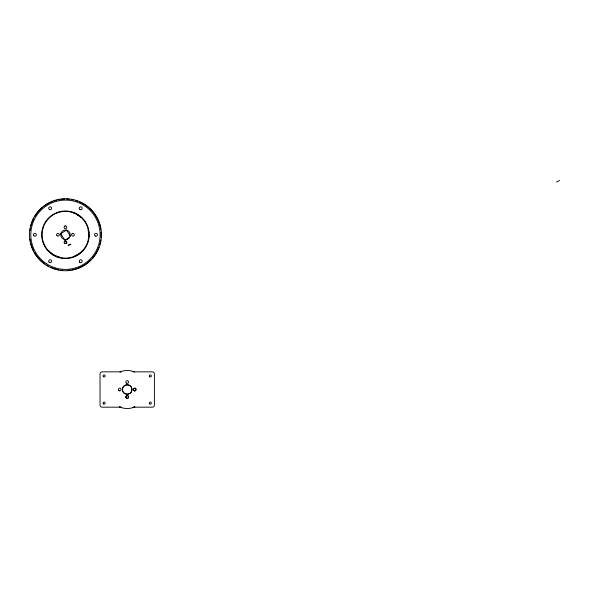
<?xml version="1.0" encoding="UTF-8"?>
<svg xmlns="http://www.w3.org/2000/svg" width="589" height="589" viewBox="0 0 589 589"><rect width="100%" height="100%" fill="white"/><g stroke="black" fill="none" stroke-linecap="round" stroke-linejoin="round"><path stroke-width="0.88" d="M88.703 236.771L88.203 229.386M88.335 239.554L88.784 236.167M79.294 253.594L81.886 251.378M68.442 238.442L69.075 237.838L66.638 239.355M68.331 238.516L68.56 238.354A4.756 4.756 0 0 0 67.477 230.446A4.756 4.756 0 0 0 60.704 234.672A4.756 4.756 0 0 0 67.33 239.127L68.331 238.516L67.448 239.053M79.294 253.594L73.279 256.782M556.509 181.986L559.55 180.47M72.219 233.597L72.543 233.45A1.362 1.362 0 0 1 74.251 235.063A1.362 1.362 0 0 1 71.998 235.74A1.362 1.362 0 0 1 72.543 233.45M120.215 371.85L121.327 371.423M133.085 407.603L134.947 406.889A19.025 19.025 0 0 1 119.471 406.889L121.327 407.603M64.842 226.066A1.362 1.362 0 0 1 66.815 227.347A1.362 1.362 0 0 1 64.716 228.422A1.362 1.362 0 0 1 64.842 226.066L65.173 225.948M121.268 371.85L102.074 371.85A2.039 2.039 0 0 0 100.034 373.89L100.034 405.136A2.039 2.039 0 0 0 102.074 407.176L121.268 407.176M133.151 371.85L152.345 371.85A2.039 2.039 0 0 1 154.384 373.89L154.384 405.136A2.039 2.039 0 0 1 152.345 407.176L133.151 407.176M56.581 256.377L59.828 257.437L53.533 254.853L48.246 250.568L49.483 251.739M133.085 371.423L134.204 371.85M72.727 212.541L75.893 213.836L81.459 217.716M76.828 214.396L77.866 215.014M70.43 236.233L66.542 230.056L60.733 233.708L66.881 243.493M88.63 232.059L88.74 232.758M101.043 232.213A35.664 35.664 0 0 1 101.043 237.249M100.734 240.076A35.664 35.664 0 0 1 100.491 241.475M100.196 242.867A35.664 35.664 0 0 1 99.799 244.413M98.9 247.174A35.664 35.664 0 0 1 95.897 253.358M95.521 253.962A35.664 35.664 0 0 1 94.733 255.14M94.321 255.722A35.664 35.664 0 0 1 92.09 258.49M90.758 259.904A35.664 35.664 0 0 1 82.04 266.338M81.392 266.67A35.664 35.664 0 0 1 80.082 267.296M79.419 267.583A35.664 35.664 0 0 1 78.072 268.12M77.498 268.334A35.664 35.664 0 0 1 74.619 269.232M73.919 269.409A35.664 35.664 0 0 1 72.013 269.821M70.606 270.049A35.664 35.664 0 0 1 67.779 270.351M62.802 270.329A35.664 35.664 0 0 1 60.682 270.101M58.812 269.799A35.664 35.664 0 0 1 57.185 269.453M56.492 269.276A35.664 35.664 0 0 1 55.123 268.893M54.593 268.724A35.664 35.664 0 0 1 53.098 268.216M52.546 268.002A35.664 35.664 0 0 1 50.477 267.119M48.592 266.184A35.664 35.664 0 0 1 47.326 265.47M44.933 263.924A35.664 35.664 0 0 1 43.726 263.033M43.225 262.642A35.664 35.664 0 0 1 37.092 256.37M36.82 256.009A35.664 35.664 0 0 1 34.677 252.755M33.809 251.186A35.664 35.664 0 0 1 32.881 249.265M32.712 248.875A35.664 35.664 0 0 1 30.819 243.213M30.37 241.129A35.664 35.664 0 0 1 30.054 239.016M30.054 230.498A35.664 35.664 0 0 1 30.37 228.392M30.819 226.301A35.664 35.664 0 0 1 33.809 218.328M34.847 216.465A35.664 35.664 0 0 1 42.68 207.321M43.792 206.437A35.664 35.664 0 0 1 47.937 203.698M48.563 203.352A35.664 35.664 0 0 1 52.436 201.556M53.886 201.026A35.664 35.664 0 0 1 56.492 200.238M58.075 199.87A35.664 35.664 0 0 1 59.504 199.597M60.932 199.384A35.664 35.664 0 0 1 64.547 199.104M66.726 199.111A35.664 35.664 0 0 1 69.193 199.288M71.306 199.575A35.664 35.664 0 0 1 73.404 199.988M75.996 200.68A35.664 35.664 0 0 1 77.498 201.18M79.397 201.924A35.664 35.664 0 0 1 81.422 202.859M82.018 203.168A35.664 35.664 0 0 1 84.529 204.619M85.118 204.994A35.664 35.664 0 0 1 86.333 205.833M86.863 206.224A35.664 35.664 0 0 1 95.521 215.559M95.698 215.832A35.664 35.664 0 0 1 98.466 221.236M98.731 221.891A35.664 35.664 0 0 1 99.217 223.231M99.372 223.695A35.664 35.664 0 0 1 100.196 226.647M100.469 227.899A35.664 35.664 0 0 1 100.734 229.445M120.082 371.873A19.025 19.025 0 0 1 134.336 371.873M122.468 389.734C122.446 395.867 132.54 395.396 131.943 389.292C131.973 383.152 121.879 383.623 122.468 389.734M125.855 397.023C129.227 402.184 129.065 391.7 125.855 397.023M133.386 389.108C135.006 395.079 138.098 385.103 133.386 389.108M126.532 395.808L126.502 395.83A1.362 1.362 0 0 0 126.532 398.164A1.362 1.362 0 0 0 128.564 396.986A1.362 1.362 0 0 0 126.532 395.808M70.709 244.244L68.258 245.252L70.709 244.244M53.776 255A23.369 23.369 0 0 0 88.829 234.761A23.369 23.369 0 0 0 53.776 214.521A23.369 23.369 0 0 0 53.776 255M57.023 235.71A1.362 1.362 0 0 0 59.298 235.107A1.362 1.362 0 0 0 57.634 233.443A1.362 1.362 0 0 0 57.023 235.71M64.495 243.183A1.362 1.362 0 0 0 66.771 242.58A1.362 1.362 0 0 0 65.107 240.916A1.362 1.362 0 0 0 64.495 243.183M52.958 254.985A23.781 23.781 0 0 0 89.226 235.467A23.781 23.781 0 0 0 54.188 213.822A23.781 23.781 0 0 0 52.958 254.985M33.853 235.784A1.458 1.458 0 0 0 36.297 235.129A1.458 1.458 0 0 0 34.508 233.34A1.458 1.458 0 0 0 33.853 235.784M46.752 265.521A36.01 36.01 0 0 0 101.455 235.571A36.01 36.01 0 0 0 48.165 203.168A36.01 36.01 0 0 0 46.752 265.521M49.439 209.544A1.458 1.458 0 0 0 51.633 208.278A1.458 1.458 0 0 0 49.439 207.011A1.458 1.458 0 0 0 49.439 209.544M80.008 209.544A1.458 1.458 0 0 0 82.202 208.278A1.458 1.458 0 0 0 80.008 207.011A1.458 1.458 0 0 0 80.008 209.544M95.3 236.02A1.458 1.458 0 0 0 97.487 234.753A1.458 1.458 0 0 0 95.3 233.487A1.458 1.458 0 0 0 95.3 236.02M79.706 262.26A1.458 1.458 0 0 0 82.151 261.604A1.458 1.458 0 0 0 80.362 259.815A1.458 1.458 0 0 0 79.706 262.26M49.137 262.26A1.458 1.458 0 0 0 51.582 261.604A1.458 1.458 0 0 0 49.793 259.815A1.458 1.458 0 0 0 49.137 262.26M46.811 263.96A34.648 34.648 0 0 0 100.071 236.299A34.648 34.648 0 0 0 49.483 204.008A34.648 34.648 0 0 0 46.811 263.96M149.797 403.98A1.016 1.016 0 0 0 151.329 403.097A1.016 1.016 0 0 0 149.797 402.213A1.016 1.016 0 0 0 149.797 403.98M149.753 376.783A1.016 1.016 0 0 0 151.321 375.973A1.016 1.016 0 0 0 149.842 375.016A1.016 1.016 0 0 0 149.753 376.783M103.428 376.68A1.016 1.016 0 0 0 105.107 376.135A1.016 1.016 0 0 0 103.797 374.957A1.016 1.016 0 0 0 103.428 376.68M103.598 403.98A1.016 1.016 0 0 0 105.129 403.097A1.016 1.016 0 0 0 103.598 402.213A1.016 1.016 0 0 0 103.598 403.98M124.831 393.629A4.756 4.756 0 0 0 131.965 389.513A4.756 4.756 0 0 0 124.831 385.39A4.756 4.756 0 0 0 124.831 393.629M126.532 383.218A1.362 1.362 0 0 0 128.564 382.04A1.362 1.362 0 0 0 126.532 380.862A1.362 1.362 0 0 0 126.532 383.218M119.059 390.691A1.362 1.362 0 0 0 121.091 389.513A1.362 1.362 0 0 0 119.059 388.335A1.362 1.362 0 0 0 119.059 390.691M133.968 390.669A1.362 1.362 0 0 0 136.037 389.55A1.362 1.362 0 0 0 134.034 388.313A1.362 1.362 0 0 0 133.968 390.669"/></g></svg>
